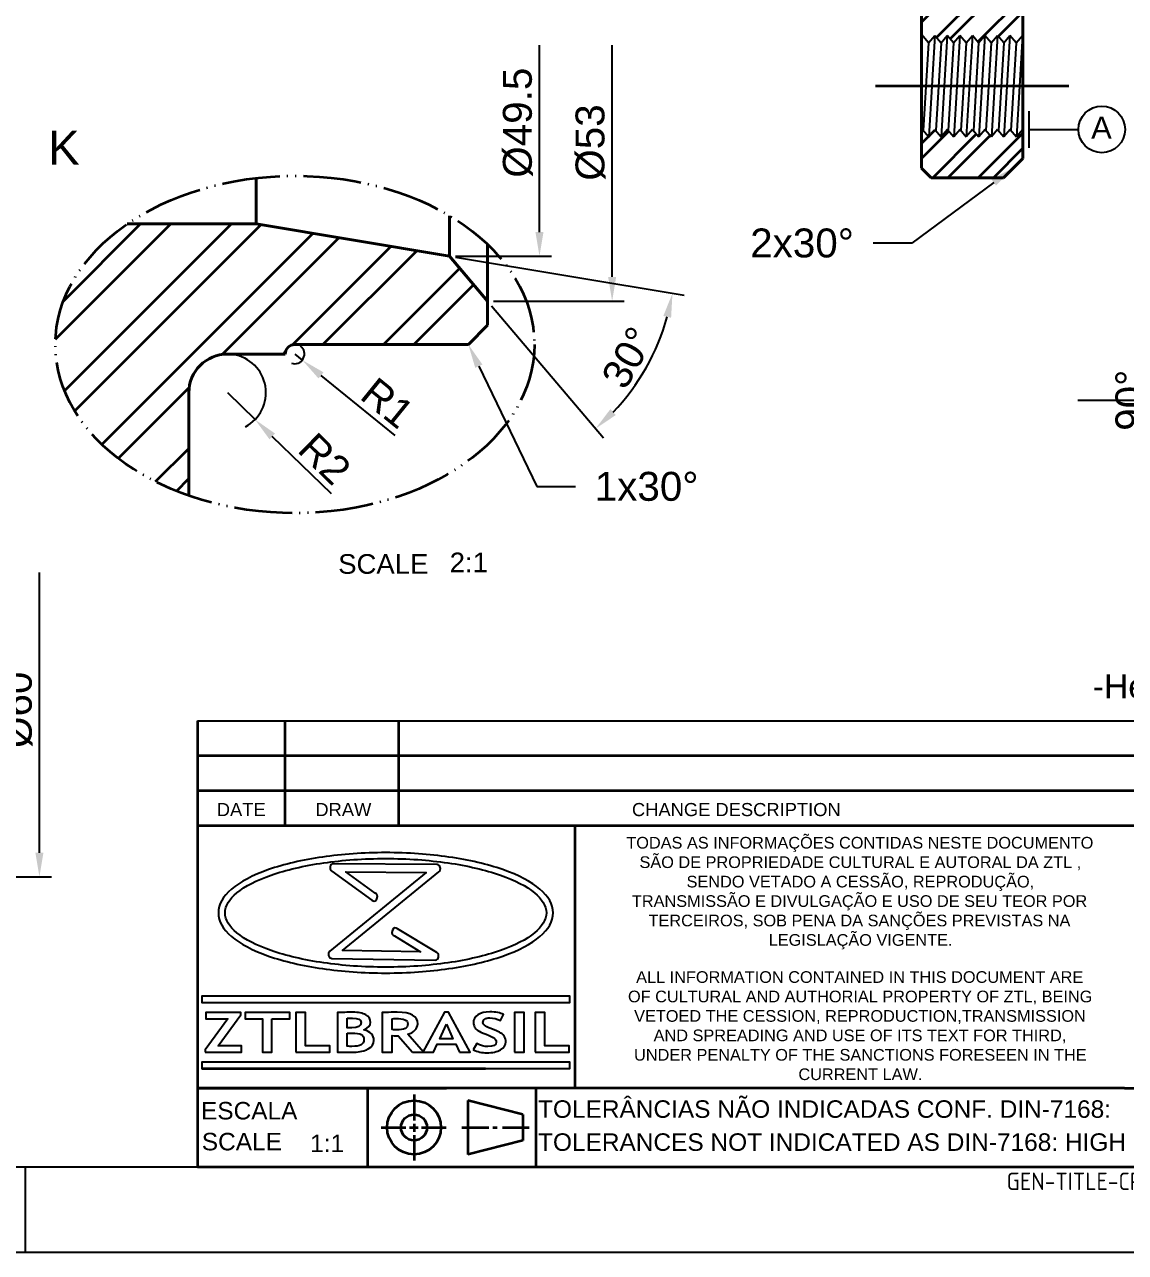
# Model space of a CAD drawing. Header units: millimetres. Extents: x 2626 to 2999, y 1108 to 1371.
# Drawn here: x 2812.3 to 2926.5, y 1107.7 to 1235.1 of the extents above; entities that cross this region are included whole.
import ezdxf
from ezdxf import colors
from ezdxf.entities.mleader import LeaderData, LeaderLine
from ezdxf.math import Vec2, Vec3

# ---------------------------------------------------------------- set-up
doc = ezdxf.new("R2010")
doc.units = ezdxf.units.MM
for name, pattern in [('ACAD_ISO02W100', [15, 12, -3]), ('ACAD_ISO04W100', [30, 24, -3, 0, -3]), ('ACAD_ISO05W100', [33, 24, -3, 0, -3, 0, -3])]:
    doc.linetypes.add(name, pattern=pattern)
for name, color, linetype, lineweight in [('AM_0', 7, 'Continuous', 40), ('AM_4', 1, 'ACAD_ISO04W100', 25), ('AM_5', 3, 'Continuous', 25), ('AM_7', 4, 'Continuous', 35), ('AM_8', 40, 'ACAD_ISO02W100', 35), ('AM_BOR', 2, 'ACAD_ISO05W100', 35)]:
    doc.layers.add(name, color=color, linetype=linetype, lineweight=lineweight)
doc.layers.add('Camada 1', color=7, linetype='Continuous')
doc.styles.add('ACISOTS', font='isocp.shx', dxfattribs={"height": 1})
doc.styles.get("Standard").update_dxf_attribs({"font": 'arial.ttf'})
doc.dimstyles.new('ISO-25', dxfattribs={"dimtxt": 3, "dimasz": 2.5, "dimexe": 1.25, "dimexo": 0.625, "dimtad": 1, "dimtxsty": 'Standard', "dimcen": 2.5, "dimadec": 0, "dimazin": 0, "dimtfac": 1, "dimtmove": 0, "dimatfit": 3, "dimfxl": 1, "dimarcsym": 0})

# ---------------------------------------------------------------- blocks, each defined once
blk = doc.blocks.new('A3 ZTL')
blk.add_line((19.57, 9.78), (401.17, 9.78))
at = {"layer": 'AM_BOR', "color": 135, "lineweight": 25}
blk.add_line((205.48, 9.78), (205.48, 0), dxfattribs=at)
at = {"layer": 'AM_BOR', "color": 135, "linetype": 'Continuous', "lineweight": 25}
blk.add_line((410.96, 0), (0, 0), dxfattribs=at)
blk = doc.blocks.new('*D33')
at = {"layer": 'AM_5', "color": 0, "lineweight": -2}
for p, q in [((2857.03, 1210.93), (2880.76, 1206.98)), ((2860.76, 1205.9), (2872.37, 1192.2))]:
    blk.add_line(p, q, dxfattribs=at)
blk.add_arc((2856.41, 1211.03), 23.44, 316.3828, 344.4237, dxfattribs=at)
at = {"layer": 'AM_5', "color": 0}
for points in [[(2878.58, 1204.83), (2879.39, 1204.65), (2879.53, 1207.18)], [(2873.66, 1194.56), (2873.09, 1195.17), (2871.56, 1193.15)]]:
    blk.add_solid(points, dxfattribs=at)
at = {"layer": 'Defpoints', "color": 0}
for p in [(2836.35, 1214.38), (2856.41, 1211.03), (2856.41, 1211.03), (2860.35, 1206.38), (2875.3, 1197.15)]:
    blk.add_point(p, dxfattribs=at)
at = {"layer": 'AM_5', "color": 0, "insert": (2874.91, 1200.52), "char_height": 3, "attachment_point": 5, "rotation": 60.4033}
blk.add_mtext('30%%d', dxfattribs=at)
blk = doc.blocks.new('*D34')
at = {"layer": 'AM_5', "color": 0, "lineweight": -2}
for p, q in [((2840.35, 1200.88), (2841.13, 1200.25)), ((2850.77, 1192.42), (2843.07, 1198.67))]:
    blk.add_line(p, q, dxfattribs=at)
blk.add_arc((2840.35, 1200.88), 1, 249.3258, 54.1901, dxfattribs=at)
at = {"layer": 'AM_5', "color": 0}
blk.add_solid([(2843.33, 1198.99), (2842.81, 1198.35), (2841.13, 1200.25)], dxfattribs=at)
at = {"layer": 'Defpoints', "color": 0}
for p in [(2840.35, 1200.88), (2841.13, 1200.25)]:
    blk.add_point(p, dxfattribs=at)
at = {"layer": 'AM_5', "color": 0, "insert": (2849.98, 1195.81), "char_height": 3, "attachment_point": 5, "rotation": 320.9456}
blk.add_mtext('R1', dxfattribs=at)
blk = doc.blocks.new('*D35')
at = {"layer": 'AM_5', "color": 0, "lineweight": -2}
for p, q in [((2833.35, 1196.88), (2836.22, 1194.09)), ((2844.15, 1186.38), (2838.01, 1192.34))]:
    blk.add_line(p, q, dxfattribs=at)
blk.add_arc((2833.35, 1196.88), 4, 297.8786, 81.0475, dxfattribs=at)
at = {"layer": 'AM_5', "color": 0}
blk.add_solid([(2838.3, 1192.64), (2837.72, 1192.04), (2836.22, 1194.09)], dxfattribs=at)
at = {"layer": 'Defpoints', "color": 0}
for p in [(2833.35, 1196.88), (2836.22, 1194.09)]:
    blk.add_point(p, dxfattribs=at)
at = {"layer": 'AM_5', "color": 0, "insert": (2843.46, 1190.02), "char_height": 3, "attachment_point": 5, "rotation": 315.7835}
blk.add_mtext('R2', dxfattribs=at)
blk = doc.blocks.new('*D39')
at = {"layer": 'AM_5', "color": 0, "lineweight": -2}
for p, q in [((2941.74, 1196.49), (2931.23, 1205.25)), ((2941.74, 1195.69), (2931.23, 1186.93))]:
    blk.add_line(p, q, dxfattribs=at)
blk.add_arc((2942.22, 1196.09), 13.05, 151.1632, 208.8368, dxfattribs=at)
at = {"layer": 'AM_5', "color": 0}
for points in [[(2930.44, 1202.62), (2931.13, 1202.15), (2932.19, 1204.45)], [(2931.13, 1190.03), (2930.44, 1189.56), (2932.19, 1187.73)]]:
    blk.add_solid(points, dxfattribs=at)
at = {"layer": 'Defpoints', "color": 0}
for p in [(2929.52, 1199.09), (2942.74, 1196.53), (2943.49, 1197.16), (2942.74, 1195.65), (2943.49, 1195.02)]:
    blk.add_point(p, dxfattribs=at)
at = {"layer": 'AM_5', "color": 0, "insert": (2927.01, 1196.09), "char_height": 3, "attachment_point": 5, "rotation": 90}
blk.add_mtext('90%%d', dxfattribs=at)
blk = doc.blocks.new('*D43')
at = {"layer": 'AM_5', "color": 0, "lineweight": -2}
blk.add_line((2692.8, 1237.31), (2683.52, 1228.03), dxfattribs=at)
blk.add_arc((2733.17, 1277.68), 68.97, 182.077, 222.923, dxfattribs=at)
at = {"layer": 'AM_5', "color": 0}
for points in [[(2663.83, 1275.17), (2664.66, 1275.19), (2664.2, 1277.68)], [(2682.96, 1231), (2682.36, 1230.42), (2684.4, 1228.91)]]:
    blk.add_solid(points, dxfattribs=at)
at = {"layer": 'Defpoints', "color": 0}
for p in [(2662.94, 1277.68), (2974.32, 1277.68), (2666.55, 1259.83), (2703.79, 1248.31), (2693.24, 1237.76)]:
    blk.add_point(p, dxfattribs=at)
at = {"layer": 'AM_5', "color": 0, "insert": (2671.44, 1252.11), "char_height": 3, "attachment_point": 5, "rotation": 292.5}
blk.add_mtext('45°', dxfattribs=at)
blk = doc.blocks.new('*D44')
at = {"layer": 'AM_5', "color": 0, "lineweight": -2}
for p, q in [((2662.31, 1277.68), (2653.08, 1277.68)), ((2733.17, 1202.92), (2733.17, 1197.6))]:
    blk.add_line(p, q, dxfattribs=at)
blk.add_arc((2733.17, 1277.68), 78.83, 181.8171, 268.1829, dxfattribs=at)
at = {"layer": 'AM_5', "color": 0}
for points in [[(2653.96, 1275.17), (2654.79, 1275.19), (2654.33, 1277.68)], [(2730.67, 1199.3), (2730.66, 1198.47), (2733.17, 1198.85)]]:
    blk.add_solid(points, dxfattribs=at)
at = {"layer": 'Defpoints', "color": 0}
for p in [(2733.17, 1351.82), (2662.94, 1277.68), (2974.32, 1277.68), (2664.9, 1238.26), (2733.17, 1203.54)]:
    blk.add_point(p, dxfattribs=at)
at = {"layer": 'AM_5', "color": 0, "insert": (2678.95, 1223.46), "char_height": 3, "attachment_point": 5, "rotation": 315}
blk.add_mtext('90°', dxfattribs=at)

msp = doc.modelspace()

# ---------------------------------------------------------------- hatches: boundary and pattern name
at = {"layer": 'AM_7'}
h = msp.add_hatch(dxfattribs=at)
h.set_pattern_fill('ANSI32', color=256, scale=0.35, style=0)
h.set_pattern_definition([(45, (-535.6003, 11.7774), (-2.3573172, 2.3573172), []), (45, (-534.0288, 11.7774), (-2.3573172, 2.3573172), [])])
h.paths.add_polyline_path([(2915.868, 1334.179), (2913.868, 1336.179), (2906.368, 1336.179), (2905.368, 1335.179), (2905.368, 1329.294), (2905.468, 1329.179), (2906.118, 1329.929), (2906.768, 1329.179), (2907.418, 1329.929), (2908.068, 1329.179), (2908.718, 1329.929), (2909.368, 1329.179), (2910.018, 1329.929), (2910.668, 1329.179), (2911.318, 1329.929), (2911.968, 1329.179), (2912.618, 1329.929), (2913.268, 1329.179), (2913.918, 1329.929), (2914.568, 1329.179), (2915.218, 1329.929), (2915.729, 1329.339), (2915.868, 1329.5)])
h.paths.add_polyline_path([(2915.868, 1323.779), (2915.704, 1323.589), (2915.193, 1324.179), (2914.543, 1323.429), (2913.893, 1324.179), (2913.243, 1323.429), (2912.593, 1324.179), (2911.943, 1323.429), (2911.293, 1324.179), (2910.643, 1323.429), (2909.993, 1324.179), (2909.343, 1323.429), (2908.693, 1324.179), (2908.043, 1323.429), (2907.393, 1324.179), (2906.743, 1323.429), (2906.093, 1324.179), (2905.368, 1323.342), (2905.368, 1306.912, -0.5479046), (2904.657, 1306.458), (2900.094, 1308.574), (2899.868, 1308.429), (2899.868, 1303.179, -0.4142136), (2899.368, 1302.679), (2899.368, 1297.679, -0.4142136), (2896.868, 1295.179), (2869.368, 1295.179), (2868.868, 1294.679), (2868.868, 1293.929), (2871.868, 1290.929), (2874.068, 1290.929, -0.1041293), (2874.368, 1290.629), (2875.868, 1289.129), (2912.868, 1289.129), (2913.868, 1290.129), (2913.868, 1299.429, -0.4142136), (2914.868, 1300.429), (2919.368, 1300.429), (2929.395, 1302.1), (2931.368, 1304.429), (2931.368, 1305.679), (2930.368, 1306.679), (2921.368, 1306.679, -0.4142136), (2920.868, 1307.179), (2917.868, 1307.179, -0.4142136), (2915.868, 1309.179)])
edge = h.paths.add_edge_path()
edge.add_line((2913.868, 1265.229), (2912.868, 1266.229))
edge.add_line((2912.868, 1266.229), (2875.868, 1266.229))
edge.add_line((2875.868, 1266.229), (2874.368, 1264.729))
edge.add_arc((2873.505, 1265.291), 1.03, 303.1105, 326.8895, ccw=False)
edge.add_line((2874.068, 1264.429), (2871.868, 1264.429))
edge.add_line((2871.868, 1264.429), (2868.868, 1261.429))
edge.add_line((2868.868, 1261.429), (2868.868, 1260.679))
edge.add_line((2868.868, 1260.679), (2869.368, 1260.179))
edge.add_line((2869.368, 1260.179), (2895.226, 1260.179))
edge.add_ellipse((2900.956, 1252.411), major_axis=(0, -10.499), ratio=0.8111111, start_angle=31.20215, end_angle=222.28534, ccw=False)
edge.add_line((2905.368, 1243.431), (2905.368, 1234.015))
edge.add_line((2905.368, 1234.015), (2906.093, 1233.179))
edge.add_line((2906.093, 1233.179), (2906.743, 1233.929))
edge.add_line((2906.743, 1233.929), (2907.393, 1233.179))
edge.add_line((2907.393, 1233.179), (2908.043, 1233.929))
edge.add_line((2908.043, 1233.929), (2908.693, 1233.179))
edge.add_line((2908.693, 1233.179), (2909.343, 1233.929))
edge.add_line((2909.343, 1233.929), (2909.993, 1233.179))
edge.add_line((2909.993, 1233.179), (2910.643, 1233.929))
edge.add_line((2910.643, 1233.929), (2911.293, 1233.179))
edge.add_line((2911.293, 1233.179), (2911.943, 1233.929))
edge.add_line((2911.943, 1233.929), (2912.593, 1233.179))
edge.add_line((2912.593, 1233.179), (2913.243, 1233.929))
edge.add_line((2913.243, 1233.929), (2913.893, 1233.179))
edge.add_line((2913.893, 1233.179), (2914.543, 1233.929))
edge.add_line((2914.543, 1233.929), (2915.193, 1233.179))
edge.add_line((2915.193, 1233.179), (2915.868, 1233.958))
edge.add_line((2915.868, 1233.958), (2915.868, 1242.369))
edge.add_ellipse((2921.368, 1248.679), major_axis=(-10.499, 0), ratio=0.7055556, start_angle=302.46743, end_angle=418.40968, ccw=False)
edge.add_line((2915.731, 1254.929), (2914.868, 1254.929))
edge.add_arc((2914.868, 1255.929), 1, 180, 270, ccw=False)
edge.add_line((2913.868, 1255.929), (2913.868, 1265.229))
edge = h.paths.add_edge_path(flags=17)
edge.add_ellipse((2900.956, 1252.411), major_axis=(0, -10.499), ratio=0.8111111, start_angle=31.20215, end_angle=222.28534)
edge.add_line((2895.226, 1260.179), (2896.868, 1260.179))
edge.add_arc((2896.868, 1257.679), 2.5, 0, 90, ccw=False)
edge.add_line((2899.368, 1257.679), (2899.368, 1252.679))
edge.add_arc((2899.368, 1252.179), 0.5, 0, 90, ccw=False)
edge.add_line((2899.868, 1252.179), (2899.868, 1246.929))
edge.add_line((2899.868, 1246.929), (2900.094, 1246.784))
edge.add_line((2900.094, 1246.784), (2904.657, 1248.899))
edge.add_arc((2904.868, 1248.446), 0.5, 0, 114.87415, ccw=False)
edge.add_line((2905.368, 1248.446), (2905.368, 1243.431))
edge = h.paths.add_edge_path()
edge.add_line((2929.395, 1253.257), (2919.368, 1254.929))
edge.add_line((2919.368, 1254.929), (2915.731, 1254.929))
edge.add_ellipse((2921.368, 1248.679), major_axis=(-10.499, 0), ratio=0.7055556, start_angle=302.46743, end_angle=418.40968)
edge.add_line((2915.868, 1242.369), (2915.868, 1246.179))
edge.add_arc((2917.868, 1246.179), 2, 90, 180, ccw=False)
edge.add_line((2917.868, 1248.179), (2920.868, 1248.179))
edge.add_arc((2921.368, 1248.179), 0.5, 90, 180, ccw=False)
edge.add_line((2921.368, 1248.679), (2930.368, 1248.679))
edge.add_line((2930.368, 1248.679), (2931.368, 1249.679))
edge.add_line((2931.368, 1249.679), (2931.368, 1250.929))
edge.add_line((2931.368, 1250.929), (2929.395, 1253.257))
h.paths.add_polyline_path([(2915.868, 1221.179), (2915.868, 1224.179), (2915.218, 1223.429), (2914.568, 1224.179), (2913.918, 1223.429), (2913.268, 1224.179), (2912.618, 1223.429), (2911.968, 1224.179), (2911.318, 1223.429), (2910.668, 1224.179), (2910.018, 1223.429), (2909.368, 1224.179), (2908.718, 1223.429), (2908.068, 1224.179), (2907.418, 1223.429), (2906.768, 1224.179), (2906.118, 1223.429), (2905.468, 1224.179), (2905.368, 1224.063), (2905.368, 1220.179), (2906.368, 1219.179), (2913.868, 1219.179)])
h = msp.add_hatch(dxfattribs=at)
h.set_pattern_fill('ANSI32', color=256, scale=0.7, style=0)
h.set_pattern_definition([(45, (-532.189, 26.578), (-4.714634, 4.714634), []), (45, (-529.046, 26.578), (-4.714634, 4.714634), [])])
edge = h.paths.add_edge_path()
edge.add_arc((2840.354, 1200.876), 1, 90, 180, ccw=False)
edge.add_line((2840.354, 1201.876), (2858.354, 1201.876))
edge.add_line((2858.354, 1201.876), (2860.354, 1203.876))
edge.add_line((2860.354, 1203.876), (2860.354, 1206.376))
edge.add_line((2860.354, 1206.376), (2856.409, 1211.034))
edge.add_line((2856.409, 1211.034), (2836.354, 1214.376))
edge.add_line((2836.354, 1214.376), (2822.973, 1214.376))
edge.add_ellipse((2840.354, 1201.876), major_axis=(24.846, 0), ratio=0.7040338, start_angle=134.39086, end_angle=243.72241)
edge.add_line((2829.354, 1186.191), (2829.354, 1196.876))
edge.add_arc((2833.354, 1196.876), 4, 90, 180, ccw=False)
edge.add_line((2833.354, 1200.876), (2839.354, 1200.876))

# ---------------------------------------------------------------- linework, layer by layer
at = {"linetype": 'Continuous'}
msp.add_line((2830.246, 1162.851), (2989.966, 1162.851), dxfattribs=at)
at = {"layer": 'AM_0'}
for p, q in [((2905.368, 1220.179), (2905.368, 1248.446)), ((2915.868, 1221.179), (2915.868, 1246.179)), ((2913.868, 1219.179), (2915.868, 1221.179)), ((2836.354, 1214.376), (2836.354, 1219.141)), ((2905.368, 1220.179), (2906.368, 1219.179)), ((2913.868, 1219.179), (2906.368, 1219.179)), ((2856.409, 1211.034), (2856.409, 1215.227)), ((2822.973, 1214.376), (2836.354, 1214.376)), ((2836.354, 1214.376), (2856.409, 1211.034)), ((2860.354, 1203.876), (2860.354, 1212.256)), ((2860.354, 1206.376), (2856.409, 1211.034)), ((2860.354, 1206.376), (2860.354, 1206.391)), ((2858.354, 1201.876), (2860.354, 1203.876)), ((2858.354, 1201.876), (2840.354, 1201.876)), ((2833.354, 1200.876), (2839.354, 1200.876)), ((2839.354, 1200.876), (2839.354, 1200.876)), ((2829.354, 1186.191), (2829.354, 1196.876))]:
    msp.add_line(p, q, dxfattribs=at)
for centre, radius in [((2840.354, 1200.876), 1), ((2833.354, 1196.876), 4)]:
    msp.add_arc(centre, radius, 90, 180, dxfattribs=at)
at = {"layer": 'AM_4', "linetype": 'ACAD_ISO04W100', "ltscale": 0.35}
msp.add_line((2921.575, 1196.091), (2988.385, 1196.091), dxfattribs=at)
at = {"layer": 'AM_5'}
for p, q in [((2906.093, 1233.179), (2905.368, 1234.015)), ((2906.093, 1233.179), (2905.551, 1224.082)), ((2906.093, 1233.179), (2906.743, 1233.929)), ((2906.743, 1233.929), (2906.118, 1223.429)), ((2906.743, 1233.929), (2907.393, 1233.179)), ((2907.393, 1233.179), (2906.851, 1224.082)), ((2907.393, 1233.179), (2908.043, 1233.929)), ((2908.043, 1233.929), (2907.418, 1223.429)), ((2908.693, 1233.179), (2908.043, 1233.929)), ((2908.693, 1233.179), (2908.151, 1224.082)), ((2908.693, 1233.179), (2909.343, 1233.929)), ((2909.343, 1233.929), (2908.718, 1223.429)), ((2909.993, 1233.179), (2909.343, 1233.929)), ((2909.993, 1233.179), (2909.451, 1224.082)), ((2909.993, 1233.179), (2910.643, 1233.929)), ((2910.643, 1233.929), (2910.018, 1223.429)), ((2911.293, 1233.179), (2910.643, 1233.929)), ((2911.293, 1233.179), (2910.751, 1224.082)), ((2911.293, 1233.179), (2911.943, 1233.929)), ((2911.943, 1233.929), (2911.318, 1223.429)), ((2912.593, 1233.179), (2911.943, 1233.929)), ((2912.593, 1233.179), (2912.051, 1224.082)), ((2912.593, 1233.179), (2913.243, 1233.929)), ((2913.243, 1233.929), (2912.618, 1223.429)), ((2913.893, 1233.179), (2913.243, 1233.929)), ((2913.893, 1233.179), (2913.351, 1224.082)), ((2913.893, 1233.179), (2914.543, 1233.929)), ((2914.543, 1233.929), (2913.918, 1223.429)), ((2915.193, 1233.179), (2914.543, 1233.929)), ((2915.193, 1233.179), (2914.651, 1224.082)), ((2915.193, 1233.179), (2915.843, 1233.929)), ((2915.843, 1233.929), (2915.218, 1223.429)), ((2915.868, 1233.9), (2915.843, 1233.929)), ((2865.733, 1213.534), (2865.733, 1232.932)), ((2873.271, 1208.876), (2873.271, 1232.932)), ((2916.499, 1226.082), (2916.499, 1222.276)), ((2905.468, 1224.179), (2905.368, 1224.063)), ((2905.468, 1224.179), (2906.118, 1223.429)), ((2906.118, 1223.429), (2906.768, 1224.179)), ((2906.768, 1224.179), (2907.418, 1223.429)), ((2908.068, 1224.179), (2907.418, 1223.429)), ((2908.068, 1224.179), (2908.718, 1223.429)), ((2909.368, 1224.179), (2908.718, 1223.429)), ((2909.368, 1224.179), (2910.018, 1223.429)), ((2910.668, 1224.179), (2910.018, 1223.429)), ((2910.668, 1224.179), (2911.318, 1223.429)), ((2911.968, 1224.179), (2911.318, 1223.429)), ((2911.968, 1224.179), (2912.618, 1223.429)), ((2913.268, 1224.179), (2912.618, 1223.429)), ((2913.268, 1224.179), (2913.918, 1223.429)), ((2914.568, 1224.179), (2913.918, 1223.429)), ((2914.568, 1224.179), (2915.218, 1223.429)), ((2915.868, 1224.179), (2915.218, 1223.429)), ((2916.499, 1224.179), (2921.651, 1224.179)), ((2857.034, 1211.034), (2866.983, 1211.034)), ((2860.979, 1206.376), (2874.521, 1206.376)), ((2813.853, 1149.156), (2813.853, 1178.235)), ((2797.331, 1146.656), (2815.103, 1146.656))]:
    msp.add_line(p, q, dxfattribs=at)
msp.add_circle((2924.071, 1224.179), 2.42, dxfattribs=at)
for points in [[(2865.316, 1213.534), (2866.15, 1213.534), (2865.733, 1211.034)], [(2872.854, 1208.876), (2873.688, 1208.876), (2873.271, 1206.376)], [(2813.436, 1149.156), (2814.27, 1149.156), (2813.853, 1146.656)]]:
    msp.add_solid(points, dxfattribs=at)
at = {"layer": 'AM_7', "ltscale": 0.35}
msp.add_line((2920.655, 1228.679), (2900.58, 1228.679), dxfattribs=at)
at = {"layer": 'AM_8', "color": 0, "linetype": 'Continuous'}
for p, q in [((2830.246, 1162.851), (2830.246, 1116.568)), ((2839.321, 1162.851), (2839.321, 1151.961)), ((2851.118, 1162.851), (2851.118, 1151.961)), ((2945.723, 1159.221), (2830.246, 1159.221)), ((2830.246, 1155.591), (2945.723, 1155.591)), ((2830.246, 1151.961), (2926.441, 1151.961)), ((2869.402, 1151.961), (2869.402, 1124.736)), ((2926.441, 1151.961), (2989.966, 1151.961)), ((2830.687, 1126.78), (2860.12, 1126.78)), ((2830.246, 1124.736), (2856.097, 1124.736)), ((2926.441, 1124.736), (2830.246, 1124.736)), ((2870.504, 1124.736), (2830.246, 1124.736)), ((2847.882, 1124.736), (2847.882, 1116.568)), ((2865.358, 1124.736), (2865.358, 1116.568)), ((2926.441, 1124.736), (2980.891, 1124.736)), ((2852.718, 1124.081), (2852.718, 1121.388)), ((2864, 1121.998), (2858.291, 1123.446)), ((2858.291, 1123.446), (2858.291, 1117.858)), ((2852.718, 1121.014), (2852.718, 1120.209)), ((2864, 1121.998), (2864, 1119.306)), ((2849.306, 1120.652), (2851.868, 1120.652)), ((2852.256, 1120.652), (2853.158, 1120.652)), ((2852.718, 1119.849), (2852.718, 1117.223)), ((2853.505, 1120.652), (2856.051, 1120.652)), ((2857.669, 1120.652), (2860.476, 1120.652)), ((2860.908, 1120.652), (2861.36, 1120.652)), ((2861.882, 1120.652), (2864.662, 1120.652)), ((2864, 1119.306), (2858.291, 1117.858)), ((2830.246, 1116.568), (2989.966, 1116.568))]:
    msp.add_line(p, q, dxfattribs=at)
for radius in [2.794, 1.346]:
    msp.add_circle((2852.718, 1120.652), radius, dxfattribs=at)
at = {"layer": 'AM_BOR', "ltscale": 0.25}
msp.add_ellipse((2840.354, 1201.876), major_axis=(24.846, 0), ratio=0.7040338, dxfattribs=at)
at = {"layer": 'Camada 1'}
for points, knots in [([(2849.783, 1149.165), (2852.101, 1149.165), (2854.316, 1149.003), (2856.339, 1148.709), (2856.339, 1148.709), (2858.442, 1148.403), (2860.339, 1147.956), (2861.93, 1147.4), (2861.93, 1147.4), (2863.563, 1146.83), (2864.881, 1146.143), (2865.782, 1145.373), (2865.782, 1145.373), (2866.659, 1144.623), (2867.143, 1143.794), (2867.143, 1142.918), (2867.143, 1142.918), (2867.143, 1142.041), (2866.659, 1141.212), (2865.782, 1140.463), (2865.782, 1140.463), (2864.881, 1139.693), (2863.563, 1139.005), (2861.93, 1138.435), (2861.93, 1138.435), (2860.339, 1137.88), (2858.442, 1137.432), (2856.339, 1137.127), (2856.339, 1137.127), (2854.316, 1136.833), (2852.101, 1136.67), (2849.783, 1136.67), (2849.783, 1136.67), (2847.465, 1136.67), (2845.25, 1136.833), (2843.226, 1137.127), (2843.226, 1137.127), (2841.123, 1137.432), (2839.227, 1137.88), (2837.636, 1138.435), (2837.636, 1138.435), (2836.003, 1139.005), (2834.685, 1139.693), (2833.784, 1140.463), (2833.784, 1140.463), (2832.907, 1141.212), (2832.423, 1142.041), (2832.423, 1142.918), (2832.423, 1142.918), (2832.423, 1143.794), (2832.907, 1144.623), (2833.784, 1145.373), (2833.784, 1145.373), (2834.685, 1146.143), (2836.003, 1146.83), (2837.636, 1147.4), (2837.636, 1147.4), (2839.227, 1147.956), (2841.123, 1148.403), (2843.227, 1148.709), (2843.227, 1148.709), (2845.25, 1149.003), (2847.465, 1149.165), (2849.783, 1149.165)], [0, 0, 0, 0, 0.0588235, 0.0588235, 0.0588235, 0.0588235, 0.1176471, 0.1176471, 0.1176471, 0.1176471, 0.1764706, 0.1764706, 0.1764706, 0.1764706, 0.2352941, 0.2352941, 0.2352941, 0.2352941, 0.2941176, 0.2941176, 0.2941176, 0.2941176, 0.3529412, 0.3529412, 0.3529412, 0.3529412, 0.4117647, 0.4117647, 0.4117647, 0.4117647, 0.4705882, 0.4705882, 0.4705882, 0.4705882, 0.5294118, 0.5294118, 0.5294118, 0.5294118, 0.5882353, 0.5882353, 0.5882353, 0.5882353, 0.6470588, 0.6470588, 0.6470588, 0.6470588, 0.7058824, 0.7058824, 0.7058824, 0.7058824, 0.7647059, 0.7647059, 0.7647059, 0.7647059, 0.8235294, 0.8235294, 0.8235294, 0.8235294, 0.8823529, 0.8823529, 0.8823529, 0.8823529, 1, 1, 1, 1]), ([(2849.783, 1148.549), (2847.506, 1148.549), (2845.333, 1148.39), (2843.351, 1148.103), (2843.351, 1148.103), (2841.293, 1147.805), (2839.44, 1147.369), (2837.889, 1146.827), (2837.889, 1146.827), (2836.381, 1146.301), (2835.165, 1145.679), (2834.337, 1144.996), (2834.337, 1144.996), (2833.552, 1144.347), (2833.118, 1143.645), (2833.118, 1142.918), (2833.118, 1142.918), (2833.118, 1142.191), (2833.552, 1141.488), (2834.337, 1140.84), (2834.337, 1140.84), (2835.165, 1140.156), (2836.381, 1139.535), (2837.889, 1139.008), (2837.889, 1139.008), (2839.44, 1138.467), (2841.292, 1138.03), (2843.351, 1137.732), (2843.351, 1137.732), (2845.333, 1137.445), (2847.505, 1137.287), (2849.783, 1137.287), (2849.783, 1137.287), (2852.06, 1137.287), (2854.233, 1137.445), (2856.214, 1137.732), (2856.214, 1137.732), (2858.273, 1138.03), (2860.126, 1138.467), (2861.676, 1139.008), (2861.676, 1139.008), (2863.185, 1139.535), (2864.4, 1140.156), (2865.228, 1140.84), (2865.228, 1140.84), (2866.014, 1141.488), (2866.448, 1142.191), (2866.448, 1142.918), (2866.448, 1142.918), (2866.448, 1143.645), (2866.014, 1144.347), (2865.228, 1144.996), (2865.228, 1144.996), (2864.4, 1145.679), (2863.185, 1146.301), (2861.676, 1146.827), (2861.676, 1146.827), (2860.126, 1147.369), (2858.273, 1147.805), (2856.214, 1148.103), (2856.214, 1148.103), (2854.233, 1148.39), (2852.06, 1148.549), (2849.783, 1148.549)], [0, 0, 0, 0, 0.0588235, 0.0588235, 0.0588235, 0.0588235, 0.1176471, 0.1176471, 0.1176471, 0.1176471, 0.1764706, 0.1764706, 0.1764706, 0.1764706, 0.2352941, 0.2352941, 0.2352941, 0.2352941, 0.2941176, 0.2941176, 0.2941176, 0.2941176, 0.3529412, 0.3529412, 0.3529412, 0.3529412, 0.4117647, 0.4117647, 0.4117647, 0.4117647, 0.4705882, 0.4705882, 0.4705882, 0.4705882, 0.5294118, 0.5294118, 0.5294118, 0.5294118, 0.5882353, 0.5882353, 0.5882353, 0.5882353, 0.6470588, 0.6470588, 0.6470588, 0.6470588, 0.7058824, 0.7058824, 0.7058824, 0.7058824, 0.7647059, 0.7647059, 0.7647059, 0.7647059, 0.8235294, 0.8235294, 0.8235294, 0.8235294, 0.8823529, 0.8823529, 0.8823529, 0.8823529, 1, 1, 1, 1]), ([(2848.339, 1144.248), (2848.339, 1144.248), (2844.18, 1147.228), (2844.18, 1147.228), (2844.18, 1147.228), (2843.87, 1147.45), (2843.996, 1148.013), (2844.361, 1148.01), (2844.361, 1148.01), (2844.361, 1148.01), (2855.102, 1147.924), (2855.102, 1147.924), (2855.102, 1147.924), (2855.455, 1147.921), (2855.586, 1147.39), (2855.298, 1147.155), (2855.298, 1147.155), (2855.298, 1147.155), (2845.298, 1139.008), (2845.298, 1139.008), (2845.298, 1139.008), (2845.298, 1139.008), (2853.403, 1138.877), (2853.403, 1138.877), (2853.403, 1138.877), (2853.403, 1138.877), (2850.677, 1140.52), (2850.677, 1140.52), (2850.677, 1140.52), (2850.498, 1140.628), (2850.318, 1140.736), (2850.475, 1141.11), (2850.475, 1141.11), (2850.631, 1141.485), (2850.81, 1141.377), (2850.989, 1141.269), (2850.989, 1141.269), (2850.989, 1141.269), (2855.076, 1138.807), (2855.076, 1138.807), (2855.076, 1138.807), (2855.411, 1138.605), (2855.292, 1138.006), (2854.916, 1138.012), (2854.916, 1138.012), (2854.916, 1138.012), (2844.174, 1138.184), (2844.174, 1138.184), (2844.174, 1138.184), (2843.823, 1138.19), (2843.694, 1138.72), (2843.981, 1138.953), (2843.981, 1138.953), (2843.981, 1138.953), (2853.971, 1147.092), (2853.971, 1147.092), (2853.971, 1147.092), (2853.971, 1147.092), (2845.645, 1147.159), (2845.645, 1147.159), (2845.645, 1147.159), (2845.645, 1147.159), (2848.698, 1144.971), (2848.698, 1144.971), (2848.698, 1144.971), (2848.868, 1144.849), (2849.038, 1144.727), (2848.859, 1144.365), (2848.859, 1144.365), (2848.679, 1144.004), (2848.509, 1144.126), (2848.339, 1144.248)], [0, 0, 0, 0, 0.0526316, 0.0526316, 0.0526316, 0.0526316, 0.1052632, 0.1052632, 0.1052632, 0.1052632, 0.1578947, 0.1578947, 0.1578947, 0.1578947, 0.2105263, 0.2105263, 0.2105263, 0.2105263, 0.2631579, 0.2631579, 0.2631579, 0.2631579, 0.3157895, 0.3157895, 0.3157895, 0.3157895, 0.3684211, 0.3684211, 0.3684211, 0.3684211, 0.4210526, 0.4210526, 0.4210526, 0.4210526, 0.4736842, 0.4736842, 0.4736842, 0.4736842, 0.5263158, 0.5263158, 0.5263158, 0.5263158, 0.5789474, 0.5789474, 0.5789474, 0.5789474, 0.6315789, 0.6315789, 0.6315789, 0.6315789, 0.6842105, 0.6842105, 0.6842105, 0.6842105, 0.7368421, 0.7368421, 0.7368421, 0.7368421, 0.7894737, 0.7894737, 0.7894737, 0.7894737, 0.8421053, 0.8421053, 0.8421053, 0.8421053, 0.8947368, 0.8947368, 0.8947368, 0.8947368, 1, 1, 1, 1]), ([(2830.762, 1134.26), (2830.762, 1134.26), (2868.804, 1134.26), (2868.804, 1134.26), (2868.804, 1134.26), (2868.804, 1134.26), (2868.878, 1134.26), (2868.878, 1134.26), (2868.878, 1134.26), (2868.878, 1134.26), (2868.878, 1134.185), (2868.878, 1134.185), (2868.878, 1134.185), (2868.878, 1134.185), (2868.878, 1133.69), (2868.878, 1133.69), (2868.878, 1133.69), (2868.878, 1133.69), (2868.878, 1133.615), (2868.878, 1133.615), (2868.878, 1133.615), (2868.878, 1133.615), (2868.804, 1133.615), (2868.804, 1133.615), (2868.804, 1133.615), (2868.804, 1133.615), (2830.762, 1133.615), (2830.762, 1133.615), (2830.762, 1133.615), (2830.762, 1133.615), (2830.687, 1133.615), (2830.687, 1133.615), (2830.687, 1133.615), (2830.687, 1133.615), (2830.687, 1133.69), (2830.687, 1133.69), (2830.687, 1133.69), (2830.687, 1133.69), (2830.687, 1134.185), (2830.687, 1134.185), (2830.687, 1134.185), (2830.687, 1134.185), (2830.687, 1134.26), (2830.687, 1134.26), (2830.687, 1134.26), (2830.687, 1134.26), (2830.762, 1134.26), (2830.762, 1134.26)], [0, 0, 0, 0, 0.0769231, 0.0769231, 0.0769231, 0.0769231, 0.1538462, 0.1538462, 0.1538462, 0.1538462, 0.2307692, 0.2307692, 0.2307692, 0.2307692, 0.3076923, 0.3076923, 0.3076923, 0.3076923, 0.3846154, 0.3846154, 0.3846154, 0.3846154, 0.4615385, 0.4615385, 0.4615385, 0.4615385, 0.5384615, 0.5384615, 0.5384615, 0.5384615, 0.6153846, 0.6153846, 0.6153846, 0.6153846, 0.6923077, 0.6923077, 0.6923077, 0.6923077, 0.7692308, 0.7692308, 0.7692308, 0.7692308, 0.8461538, 0.8461538, 0.8461538, 0.8461538, 1, 1, 1, 1]), ([(2831.066, 1128.47), (2831.066, 1128.47), (2831.066, 1128.705), (2831.066, 1128.705), (2831.066, 1128.705), (2831.066, 1128.705), (2833.393, 1131.924), (2833.393, 1131.924), (2833.393, 1131.924), (2833.393, 1131.924), (2831.105, 1131.924), (2831.105, 1131.924), (2831.105, 1131.924), (2831.105, 1131.924), (2831.105, 1132.57), (2831.105, 1132.57), (2831.105, 1132.57), (2831.105, 1132.57), (2834.743, 1132.57), (2834.743, 1132.57), (2834.743, 1132.57), (2834.743, 1132.57), (2834.743, 1132.335), (2834.743, 1132.335), (2834.743, 1132.335), (2834.743, 1132.335), (2832.408, 1129.117), (2832.408, 1129.117), (2832.408, 1129.117), (2832.408, 1129.117), (2834.826, 1129.117), (2834.826, 1129.117), (2834.826, 1129.117), (2834.826, 1129.117), (2834.826, 1128.47), (2834.826, 1128.47), (2834.826, 1128.47), (2834.826, 1128.47), (2831.066, 1128.47), (2831.066, 1128.47)], [0, 0, 0, 0, 0.0909091, 0.0909091, 0.0909091, 0.0909091, 0.1818182, 0.1818182, 0.1818182, 0.1818182, 0.2727273, 0.2727273, 0.2727273, 0.2727273, 0.3636364, 0.3636364, 0.3636364, 0.3636364, 0.4545455, 0.4545455, 0.4545455, 0.4545455, 0.5454545, 0.5454545, 0.5454545, 0.5454545, 0.6363636, 0.6363636, 0.6363636, 0.6363636, 0.7272727, 0.7272727, 0.7272727, 0.7272727, 0.8181818, 0.8181818, 0.8181818, 0.8181818, 1, 1, 1, 1]), ([(2837.972, 1131.924), (2837.972, 1131.924), (2837.972, 1128.47), (2837.972, 1128.47), (2837.972, 1128.47), (2837.972, 1128.47), (2836.981, 1128.47), (2836.981, 1128.47), (2836.981, 1128.47), (2836.981, 1128.47), (2836.981, 1131.924), (2836.981, 1131.924), (2836.981, 1131.924), (2836.981, 1131.924), (2835.207, 1131.924), (2835.207, 1131.924), (2835.207, 1131.924), (2835.207, 1131.924), (2835.207, 1132.57), (2835.207, 1132.57), (2835.207, 1132.57), (2835.207, 1132.57), (2839.826, 1132.57), (2839.826, 1132.57), (2839.826, 1132.57), (2839.826, 1132.57), (2839.826, 1131.924), (2839.826, 1131.924), (2839.826, 1131.924), (2839.826, 1131.924), (2837.972, 1131.924), (2837.972, 1131.924)], [0, 0, 0, 0, 0.1111111, 0.1111111, 0.1111111, 0.1111111, 0.2222222, 0.2222222, 0.2222222, 0.2222222, 0.3333333, 0.3333333, 0.3333333, 0.3333333, 0.4444444, 0.4444444, 0.4444444, 0.4444444, 0.5555556, 0.5555556, 0.5555556, 0.5555556, 0.6666667, 0.6666667, 0.6666667, 0.6666667, 0.7777778, 0.7777778, 0.7777778, 0.7777778, 1, 1, 1, 1]), ([(2840.473, 1128.47), (2840.473, 1128.47), (2840.473, 1132.57), (2840.473, 1132.57), (2840.473, 1132.57), (2840.473, 1132.57), (2841.464, 1132.57), (2841.464, 1132.57), (2841.464, 1132.57), (2841.464, 1132.57), (2841.464, 1129.117), (2841.464, 1129.117), (2841.464, 1129.117), (2841.464, 1129.117), (2843.985, 1129.117), (2843.985, 1129.117), (2843.985, 1129.117), (2843.985, 1129.117), (2843.985, 1128.47), (2843.985, 1128.47), (2843.985, 1128.47), (2843.985, 1128.47), (2840.473, 1128.47), (2840.473, 1128.47)], [0, 0, 0, 0, 0.1428571, 0.1428571, 0.1428571, 0.1428571, 0.2857143, 0.2857143, 0.2857143, 0.2857143, 0.4285714, 0.4285714, 0.4285714, 0.4285714, 0.5714286, 0.5714286, 0.5714286, 0.5714286, 0.7142857, 0.7142857, 0.7142857, 0.7142857, 1, 1, 1, 1]), ([(2846.491, 1128.47), (2846.491, 1128.47), (2844.784, 1128.47), (2844.784, 1128.47), (2844.784, 1128.47), (2844.784, 1128.47), (2844.784, 1132.567), (2844.784, 1132.567), (2844.784, 1132.567), (2845.536, 1132.593), (2846.063, 1132.607), (2846.364, 1132.607), (2846.364, 1132.607), (2846.944, 1132.607), (2847.397, 1132.516), (2847.723, 1132.333), (2847.723, 1132.333), (2848.049, 1132.152), (2848.212, 1131.892), (2848.212, 1131.555), (2848.212, 1131.555), (2848.212, 1131.23), (2847.978, 1130.973), (2847.511, 1130.785), (2847.511, 1130.785), (2848.204, 1130.607), (2848.551, 1130.241), (2848.551, 1129.687), (2848.551, 1129.687), (2848.551, 1129.315), (2848.359, 1129.019), (2847.976, 1128.799), (2847.976, 1128.799), (2847.593, 1128.58), (2847.098, 1128.47), (2846.491, 1128.47)], [0, 0, 0, 0, 0.1, 0.1, 0.1, 0.1, 0.2, 0.2, 0.2, 0.2, 0.3, 0.3, 0.3, 0.3, 0.4, 0.4, 0.4, 0.4, 0.5, 0.5, 0.5, 0.5, 0.6, 0.6, 0.6, 0.6, 0.7, 0.7, 0.7, 0.7, 0.8, 0.8, 0.8, 0.8, 1, 1, 1, 1]), ([(2852.572, 1128.47), (2852.572, 1128.47), (2851.084, 1130.163), (2851.084, 1130.163), (2851.084, 1130.163), (2850.934, 1130.165), (2850.725, 1130.172), (2850.454, 1130.183), (2850.454, 1130.183), (2850.454, 1130.183), (2850.454, 1128.47), (2850.454, 1128.47), (2850.454, 1128.47), (2850.454, 1128.47), (2849.426, 1128.47), (2849.426, 1128.47), (2849.426, 1128.47), (2849.426, 1128.47), (2849.426, 1132.57), (2849.426, 1132.57), (2849.426, 1132.57), (2849.482, 1132.57), (2849.696, 1132.577), (2850.071, 1132.591), (2850.071, 1132.591), (2850.444, 1132.606), (2850.744, 1132.612), (2850.973, 1132.612), (2850.973, 1132.612), (2852.39, 1132.612), (2853.099, 1132.209), (2853.099, 1131.403), (2853.099, 1131.403), (2853.099, 1131.16), (2853, 1130.94), (2852.805, 1130.74), (2852.805, 1130.74), (2852.61, 1130.54), (2852.363, 1130.4), (2852.066, 1130.318), (2852.066, 1130.318), (2852.066, 1130.318), (2853.715, 1128.47), (2853.715, 1128.47), (2853.715, 1128.47), (2853.715, 1128.47), (2852.572, 1128.47), (2852.572, 1128.47)], [0, 0, 0, 0, 0.0769231, 0.0769231, 0.0769231, 0.0769231, 0.1538462, 0.1538462, 0.1538462, 0.1538462, 0.2307692, 0.2307692, 0.2307692, 0.2307692, 0.3076923, 0.3076923, 0.3076923, 0.3076923, 0.3846154, 0.3846154, 0.3846154, 0.3846154, 0.4615385, 0.4615385, 0.4615385, 0.4615385, 0.5384615, 0.5384615, 0.5384615, 0.5384615, 0.6153846, 0.6153846, 0.6153846, 0.6153846, 0.6923077, 0.6923077, 0.6923077, 0.6923077, 0.7692308, 0.7692308, 0.7692308, 0.7692308, 0.8461538, 0.8461538, 0.8461538, 0.8461538, 1, 1, 1, 1]), ([(2857.447, 1128.47), (2857.447, 1128.47), (2857.04, 1129.301), (2857.04, 1129.301), (2857.04, 1129.301), (2857.04, 1129.301), (2855.128, 1129.301), (2855.128, 1129.301), (2855.128, 1129.301), (2855.128, 1129.301), (2854.739, 1128.47), (2854.739, 1128.47), (2854.739, 1128.47), (2854.739, 1128.47), (2853.639, 1128.47), (2853.639, 1128.47), (2853.639, 1128.47), (2853.639, 1128.47), (2855.864, 1132.627), (2855.864, 1132.627), (2855.864, 1132.627), (2855.864, 1132.627), (2856.298, 1132.627), (2856.298, 1132.627), (2856.298, 1132.627), (2856.298, 1132.627), (2858.54, 1128.47), (2858.54, 1128.47), (2858.54, 1128.47), (2858.54, 1128.47), (2857.447, 1128.47), (2857.447, 1128.47)], [0, 0, 0, 0, 0.1111111, 0.1111111, 0.1111111, 0.1111111, 0.2222222, 0.2222222, 0.2222222, 0.2222222, 0.3333333, 0.3333333, 0.3333333, 0.3333333, 0.4444444, 0.4444444, 0.4444444, 0.4444444, 0.5555556, 0.5555556, 0.5555556, 0.5555556, 0.6666667, 0.6666667, 0.6666667, 0.6666667, 0.7777778, 0.7777778, 0.7777778, 0.7777778, 1, 1, 1, 1]), ([(2858.864, 1128.697), (2858.864, 1128.697), (2859.231, 1129.349), (2859.231, 1129.349), (2859.231, 1129.349), (2859.621, 1129.148), (2860.005, 1129.047), (2860.384, 1129.047), (2860.384, 1129.047), (2860.966, 1129.047), (2861.256, 1129.196), (2861.256, 1129.494), (2861.256, 1129.494), (2861.256, 1129.635), (2861.187, 1129.768), (2861.051, 1129.895), (2861.051, 1129.895), (2860.914, 1130.022), (2860.631, 1130.164), (2860.203, 1130.322), (2860.203, 1130.322), (2859.775, 1130.479), (2859.487, 1130.609), (2859.339, 1130.71), (2859.339, 1130.71), (2859.19, 1130.813), (2859.076, 1130.933), (2858.995, 1131.073), (2858.995, 1131.073), (2858.916, 1131.213), (2858.876, 1131.368), (2858.876, 1131.538), (2858.876, 1131.538), (2858.876, 1131.855), (2859.034, 1132.118), (2859.35, 1132.327), (2859.35, 1132.327), (2859.666, 1132.536), (2860.072, 1132.64), (2860.567, 1132.64), (2860.567, 1132.64), (2861.212, 1132.64), (2861.685, 1132.551), (2861.988, 1132.374), (2861.988, 1132.374), (2861.988, 1132.374), (2861.686, 1131.748), (2861.686, 1131.748), (2861.686, 1131.748), (2861.339, 1131.93), (2860.971, 1132.022), (2860.587, 1132.022), (2860.587, 1132.022), (2860.358, 1132.022), (2860.181, 1131.977), (2860.055, 1131.889), (2860.055, 1131.889), (2859.929, 1131.8), (2859.866, 1131.685), (2859.866, 1131.543), (2859.866, 1131.543), (2859.866, 1131.308), (2860.22, 1131.064), (2860.928, 1130.81), (2860.928, 1130.81), (2861.302, 1130.676), (2861.571, 1130.552), (2861.736, 1130.439), (2861.736, 1130.439), (2861.901, 1130.326), (2862.027, 1130.195), (2862.113, 1130.045), (2862.113, 1130.045), (2862.2, 1129.895), (2862.243, 1129.727), (2862.243, 1129.542), (2862.243, 1129.542), (2862.243, 1129.21), (2862.065, 1128.936), (2861.707, 1128.722), (2861.707, 1128.722), (2861.351, 1128.508), (2860.873, 1128.401), (2860.273, 1128.401), (2860.273, 1128.401), (2859.753, 1128.401), (2859.284, 1128.499), (2858.864, 1128.697)], [0, 0, 0, 0, 0.0434783, 0.0434783, 0.0434783, 0.0434783, 0.0869565, 0.0869565, 0.0869565, 0.0869565, 0.1304348, 0.1304348, 0.1304348, 0.1304348, 0.173913, 0.173913, 0.173913, 0.173913, 0.2173913, 0.2173913, 0.2173913, 0.2173913, 0.2608696, 0.2608696, 0.2608696, 0.2608696, 0.3043478, 0.3043478, 0.3043478, 0.3043478, 0.3478261, 0.3478261, 0.3478261, 0.3478261, 0.3913043, 0.3913043, 0.3913043, 0.3913043, 0.4347826, 0.4347826, 0.4347826, 0.4347826, 0.4782609, 0.4782609, 0.4782609, 0.4782609, 0.5217391, 0.5217391, 0.5217391, 0.5217391, 0.5652174, 0.5652174, 0.5652174, 0.5652174, 0.6086957, 0.6086957, 0.6086957, 0.6086957, 0.6521739, 0.6521739, 0.6521739, 0.6521739, 0.6956522, 0.6956522, 0.6956522, 0.6956522, 0.7391304, 0.7391304, 0.7391304, 0.7391304, 0.7826087, 0.7826087, 0.7826087, 0.7826087, 0.826087, 0.826087, 0.826087, 0.826087, 0.8695652, 0.8695652, 0.8695652, 0.8695652, 0.9130435, 0.9130435, 0.9130435, 0.9130435, 1, 1, 1, 1]), ([(2863.137, 1128.47), (2863.137, 1128.47), (2863.137, 1132.57), (2863.137, 1132.57), (2863.137, 1132.57), (2863.137, 1132.57), (2864.128, 1132.57), (2864.128, 1132.57), (2864.128, 1132.57), (2864.128, 1132.57), (2864.128, 1128.47), (2864.128, 1128.47), (2864.128, 1128.47), (2864.128, 1128.47), (2863.137, 1128.47), (2863.137, 1128.47)], [0, 0, 0, 0, 0.2, 0.2, 0.2, 0.2, 0.4, 0.4, 0.4, 0.4, 0.6, 0.6, 0.6, 0.6, 1, 1, 1, 1]), ([(2865.289, 1128.47), (2865.289, 1128.47), (2865.289, 1132.57), (2865.289, 1132.57), (2865.289, 1132.57), (2865.289, 1132.57), (2866.279, 1132.57), (2866.279, 1132.57), (2866.279, 1132.57), (2866.279, 1132.57), (2866.279, 1129.117), (2866.279, 1129.117), (2866.279, 1129.117), (2866.279, 1129.117), (2868.801, 1129.117), (2868.801, 1129.117), (2868.801, 1129.117), (2868.801, 1129.117), (2868.801, 1128.47), (2868.801, 1128.47), (2868.801, 1128.47), (2868.801, 1128.47), (2865.289, 1128.47), (2865.289, 1128.47)], [0, 0, 0, 0, 0.1428571, 0.1428571, 0.1428571, 0.1428571, 0.2857143, 0.2857143, 0.2857143, 0.2857143, 0.4285714, 0.4285714, 0.4285714, 0.4285714, 0.5714286, 0.5714286, 0.5714286, 0.5714286, 0.7142857, 0.7142857, 0.7142857, 0.7142857, 1, 1, 1, 1]), ([(2845.774, 1131.986), (2845.774, 1131.986), (2845.774, 1131.003), (2845.774, 1131.003), (2845.774, 1131.003), (2845.926, 1130.996), (2846.086, 1130.992), (2846.254, 1130.992), (2846.254, 1130.992), (2846.899, 1130.992), (2847.221, 1131.17), (2847.221, 1131.526), (2847.221, 1131.526), (2847.221, 1131.841), (2846.929, 1131.999), (2846.342, 1131.999), (2846.342, 1131.999), (2846.188, 1131.999), (2845.998, 1131.994), (2845.774, 1131.986)], [0, 0, 0, 0, 0.1666667, 0.1666667, 0.1666667, 0.1666667, 0.3333333, 0.3333333, 0.3333333, 0.3333333, 0.5, 0.5, 0.5, 0.5, 0.6666667, 0.6666667, 0.6666667, 0.6666667, 1, 1, 1, 1]), ([(2850.454, 1131.938), (2850.454, 1131.938), (2850.454, 1130.799), (2850.454, 1130.799), (2850.454, 1130.799), (2850.638, 1130.788), (2850.778, 1130.782), (2850.874, 1130.782), (2850.874, 1130.782), (2851.288, 1130.782), (2851.59, 1130.825), (2851.782, 1130.911), (2851.782, 1130.911), (2851.974, 1130.997), (2852.07, 1131.163), (2852.07, 1131.412), (2852.07, 1131.412), (2852.07, 1131.613), (2851.968, 1131.754), (2851.761, 1131.834), (2851.761, 1131.834), (2851.555, 1131.914), (2851.232, 1131.954), (2850.79, 1131.954), (2850.79, 1131.954), (2850.683, 1131.954), (2850.571, 1131.949), (2850.454, 1131.938)], [0, 0, 0, 0, 0.125, 0.125, 0.125, 0.125, 0.25, 0.25, 0.25, 0.25, 0.375, 0.375, 0.375, 0.375, 0.5, 0.5, 0.5, 0.5, 0.625, 0.625, 0.625, 0.625, 0.75, 0.75, 0.75, 0.75, 1, 1, 1, 1]), ([(2856.081, 1131.372), (2856.081, 1131.372), (2855.41, 1129.858), (2855.41, 1129.858), (2855.41, 1129.858), (2855.41, 1129.858), (2856.75, 1129.858), (2856.75, 1129.858), (2856.75, 1129.858), (2856.75, 1129.858), (2856.081, 1131.372), (2856.081, 1131.372)], [0, 0, 0, 0, 0.25, 0.25, 0.25, 0.25, 0.5, 0.5, 0.5, 0.5, 1, 1, 1, 1]), ([(2845.774, 1130.435), (2845.774, 1130.435), (2845.774, 1129.081), (2845.774, 1129.081), (2845.774, 1129.081), (2845.975, 1129.067), (2846.137, 1129.061), (2846.262, 1129.061), (2846.262, 1129.061), (2846.704, 1129.061), (2847.025, 1129.116), (2847.224, 1129.226), (2847.224, 1129.226), (2847.423, 1129.336), (2847.523, 1129.519), (2847.523, 1129.774), (2847.523, 1129.774), (2847.523, 1130.007), (2847.431, 1130.177), (2847.245, 1130.283), (2847.245, 1130.283), (2847.059, 1130.39), (2846.735, 1130.443), (2846.274, 1130.443), (2846.274, 1130.443), (2846.177, 1130.443), (2846.011, 1130.441), (2845.774, 1130.435)], [0, 0, 0, 0, 0.125, 0.125, 0.125, 0.125, 0.25, 0.25, 0.25, 0.25, 0.375, 0.375, 0.375, 0.375, 0.5, 0.5, 0.5, 0.5, 0.625, 0.625, 0.625, 0.625, 0.75, 0.75, 0.75, 0.75, 1, 1, 1, 1]), ([(2830.762, 1127.425), (2830.762, 1127.425), (2868.804, 1127.425), (2868.804, 1127.425), (2868.804, 1127.425), (2868.804, 1127.425), (2868.878, 1127.425), (2868.878, 1127.425), (2868.878, 1127.425), (2868.878, 1127.425), (2868.878, 1127.35), (2868.878, 1127.35), (2868.878, 1127.35), (2868.878, 1127.35), (2868.878, 1126.855), (2868.878, 1126.855), (2868.878, 1126.855), (2868.878, 1126.855), (2868.878, 1126.78), (2868.878, 1126.78), (2868.878, 1126.78), (2868.878, 1126.78), (2868.804, 1126.78), (2868.804, 1126.78), (2868.804, 1126.78), (2868.804, 1126.78), (2830.762, 1126.78), (2830.762, 1126.78), (2830.762, 1126.78), (2830.762, 1126.78), (2830.687, 1126.78), (2830.687, 1126.78), (2830.687, 1126.78), (2830.687, 1126.78), (2830.687, 1126.855), (2830.687, 1126.855), (2830.687, 1126.855), (2830.687, 1126.855), (2830.687, 1127.35), (2830.687, 1127.35), (2830.687, 1127.35), (2830.687, 1127.35), (2830.687, 1127.425), (2830.687, 1127.425), (2830.687, 1127.425), (2830.687, 1127.425), (2830.762, 1127.425), (2830.762, 1127.425)], [0, 0, 0, 0, 0.0769231, 0.0769231, 0.0769231, 0.0769231, 0.1538462, 0.1538462, 0.1538462, 0.1538462, 0.2307692, 0.2307692, 0.2307692, 0.2307692, 0.3076923, 0.3076923, 0.3076923, 0.3076923, 0.3846154, 0.3846154, 0.3846154, 0.3846154, 0.4615385, 0.4615385, 0.4615385, 0.4615385, 0.5384615, 0.5384615, 0.5384615, 0.5384615, 0.6153846, 0.6153846, 0.6153846, 0.6153846, 0.6923077, 0.6923077, 0.6923077, 0.6923077, 0.7692308, 0.7692308, 0.7692308, 0.7692308, 0.8461538, 0.8461538, 0.8461538, 0.8461538, 1, 1, 1, 1])]:
    msp.add_open_spline(points, degree=3, knots=knots, dxfattribs=at)

# ---------------------------------------------------------------- block references
at = {"linetype": 'ByBlock', "lineweight": 0, "xscale": 0.9075000000000002, "yscale": 0.9075000000000002, "zscale": 0.9075000000000002}
msp.add_blockref('A3 ZTL', (2625.9, 1107.689), dxfattribs=at)

# ---------------------------------------------------------------- texts
at = {"insert": (2923.138, 1167.665), "char_height": 2.5, "width": 61.35624, "attachment_point": 1}
msp.add_mtext('-Heat treatment. hardness HB179-207.', dxfattribs=at)
at = {"color": 0, "linetype": 'Continuous', "char_height": 1.21, "attachment_point": 1}
for s, insert in [('\\pi-0.030453;TODAS AS INFORMAÇÕES CONTIDAS NESTE DOCUMENTO \\P\\pi1.3368;SÃO DE PROPRIEDADE CULTURAL E AUTORAL DA ZTL , \\P\\pi6.2214;SENDO VETADO A CESSÃO, REPRODUÇÃO, \\P\\pi0.5502;TRANSMISSÃO E DIVULGAÇÃO E USO DE SEU TEOR POR \\P\\pi2.2748;TERCEIROS, SOB PENA DA SANÇÕES PREVISTAS NA \\P\\pi14.743;LEGISLAÇÃO VIGENTE.', (2874.772, 1150.795)), ('\\pi0.99054;ALL INFORMATION CONTAINED IN THIS DOCUMENT ARE \\P\\pi0.14494;OF CULTURAL AND AUTHORIAL PROPERTY OF ZTL, BEING  \\P\\pi0.78254;VETOED THE CESSION, REPRODUCTION,TRANSMISSION \\P\\pi2.8043;AND SPREADING AND USE OF ITS TEXT FOR THIRD, \\P\\pi0.77387;UNDER PENALTY OF THE SANCTIONS FORESEEN IN THE \\P\\pi17.825;CURRENT LAW.', (2874.772, 1136.862))]:
    msp.add_mtext_dynamic_manual_height_columns(s, width=48.28462, gutter_width=12.5, heights=[0], dxfattribs=dict(at, insert=insert))
at = {"layer": 'AM_5', "char_height": 3, "attachment_point": 5, "rotation": 90}
for s, insert in [('%%C49.5', (2863.493, 1224.882)), ('%%C53', (2871.03, 1222.827)), ('%%C60', (2811.612, 1163.981))]:
    msp.add_mtext(s, dxfattribs=dict(at, insert=insert))
at = {"layer": 'AM_5', "attachment_point": 1}
for s, width, insert, char_height in [('A', 18.23779, (2922.965, 1225.518), 2.3), ('K', 12.46166, (2814.755, 1224.043), 3.5)]:
    msp.add_mtext_dynamic_manual_height_columns(s, width=width, gutter_width=12.5, heights=[0], dxfattribs=dict(at, insert=insert, char_height=char_height))
at = {"layer": 'AM_8', "color": 0, "linetype": 'Continuous'}
for s, height, p in [('SCALE', 2.0419, (2844.852, 1178.086)), ('2:1', 2.0419, (2856.419, 1178.244)), ('DATE', 1.3613, (2832.256, 1152.95)), ('DRAW', 1.3613, (2842.482, 1152.95)), ('CHANGE DESCRIPTION', 1.36125, (2875.328, 1152.95)), ('TOLERÂNCIAS NÃO INDICADAS CONF. DIN-7168:', 1.815, (2865.584, 1121.654)), ('ESCALA', 1.815, (2830.616, 1121.485)), ('SCALE', 1.815, (2830.7, 1118.278)), ('1:1', 1.815, (2841.937, 1118.101)), ('TOLERANCES NOT INDICATED AS DIN-7168: HIGH', 1.815, (2865.584, 1118.228))]:
    msp.add_text(s, height=height, dxfattribs=at).set_placement(p)
at = {"layer": 'AM_8', "color": 0, "linetype": 'Continuous', "style": 'ACISOTS'}
msp.add_attdef('GEN-TITLE-CR33.DWG', (2914.193, 1114.16), '', height=1.815, dxfattribs=at)

# ---------------------------------------------------------------- dimensions: what is measured, and where the dimension line sits
at = {"layer": 'AM_5'}
for base, line1, picture, middle in [((2664.896, 1238.262), ((2733.168, 1351.815), (2733.168, 1203.542)), '*D44', (2678.949, 1223.46)), ((2666.55, 1259.829), ((2703.795, 1248.306), (2693.244, 1237.755)), '*D43', (2671.437, 1252.109))]:
    dim = msp.add_angular_dim_2l(base=base, line1=line1, line2=((2662.937, 1277.679), (2974.322, 1277.679)), dimstyle='ISO-25', dxfattribs=at)
    dim.commit()
    dim.dimension.update_dxf_attribs({"geometry": picture, "text_midpoint": middle})
for base, line1, line2, text, picture, middle in [((2875.297, 1197.155), ((2836.354, 1214.376), (2856.409, 1211.034)), ((2860.354, 1206.376), (2856.409, 1211.034)), '30%%d', '*D33', (2874.914, 1200.523)), ((2929.515, 1199.088), ((2943.494, 1195.024), (2942.74, 1195.653)), ((2942.74, 1196.528), (2943.494, 1197.158)), '90%%d', '*D39', (2927.01, 1196.091))]:
    dim = msp.add_angular_dim_2l(base=base, line1=line1, line2=line2, text=text, dimstyle='ISO-25', dxfattribs=at)
    dim.commit()
    dim.dimension.update_dxf_attribs({"geometry": picture, "text_midpoint": middle})
dim = msp.add_radius_dim(center=(2840.354, 1200.876), mpoint=(2841.131, 1200.246), dimstyle='ISO-25', dxfattribs=at)
dim.commit()
dim.dimension.update_dxf_attribs({"geometry": '*D34', "text_midpoint": (2848.636, 1194.157), "dimtype": 164})
dim = msp.add_radius_dim(center=(2833.354, 1196.876), mpoint=(2836.221, 1194.087), text='R2', dimstyle='ISO-25', dxfattribs=at)
dim.commit()
dim.dimension.update_dxf_attribs({"geometry": '*D35', "text_midpoint": (2843.462, 1190.016)})

# ---------------------------------------------------------------- leaders
ml = msp.add_multileader_mtext('Standard', dxfattribs=at)
ml.set_content('2x30%%D', color=256)
ml.set_leader_properties()
ml.build(insert=Vec2(0, 0))
ml.multileader.update_dxf_attribs({"arrow_head_size": 2.5})
ctx = ml.context
ctx.base_point, ctx.char_height, ctx.arrow_head_size, ctx.plane_origin = Vec3(2885.994, 1212.38), 3, 2.5, Vec3(2914.868, 1208.401)
ctx.text_align_type = 2
notes = []
notes.append((ctx, [(1, (1, 1, 0), (2904.357, 1212.38), (-1, 0), 4, [(0, [(2914.868, 1220.179)], 0, [])])]))
ctx.mtext.insert, ctx.mtext.alignment, ctx.mtext.flow_direction = Vec3(2898.357, 1213.906), 3, 5
ml = msp.add_multileader_mtext('Standard', dxfattribs=at)
ml.set_content('1x30%%D', color=256)
ml.set_leader_properties()
ml.build(insert=Vec2(0, 0))
ml.multileader.update_dxf_attribs({"arrow_head_size": 2.5})
ctx = ml.context
ctx.base_point, ctx.char_height, ctx.arrow_head_size, ctx.plane_origin = Vec3(2869.465, 1187.133), 3, 2.5, Vec3(2858.354, 1201.876)
notes.append((ctx, [(0, (1, 1, 0), (2865.465, 1187.133), (1, 0), 4, [(0, [(2858.354, 1201.876)], 0, [])])]))
ctx.mtext.insert, ctx.mtext.flow_direction = Vec3(2871.465, 1188.66), 5
for ctx, leaders in notes:
    for number, flags, end, landing, length, lines in leaders:
        leader = LeaderData()
        leader.index, (leader.has_last_leader_line, leader.has_dogleg_vector, leader.attachment_direction) = number, flags
        leader.last_leader_point, leader.dogleg_vector, leader.dogleg_length = Vec3(end), Vec3(landing), length
        for number, points, colour, breaks in lines:
            line = LeaderLine()
            line.index, line.vertices, line.color, line.breaks = number, Vec3.list(points), colors.encode_raw_color(colour), breaks
            leader.lines.append(line)
        ctx.leaders.append(leader)

doc.saveas('drawing.dxf')
